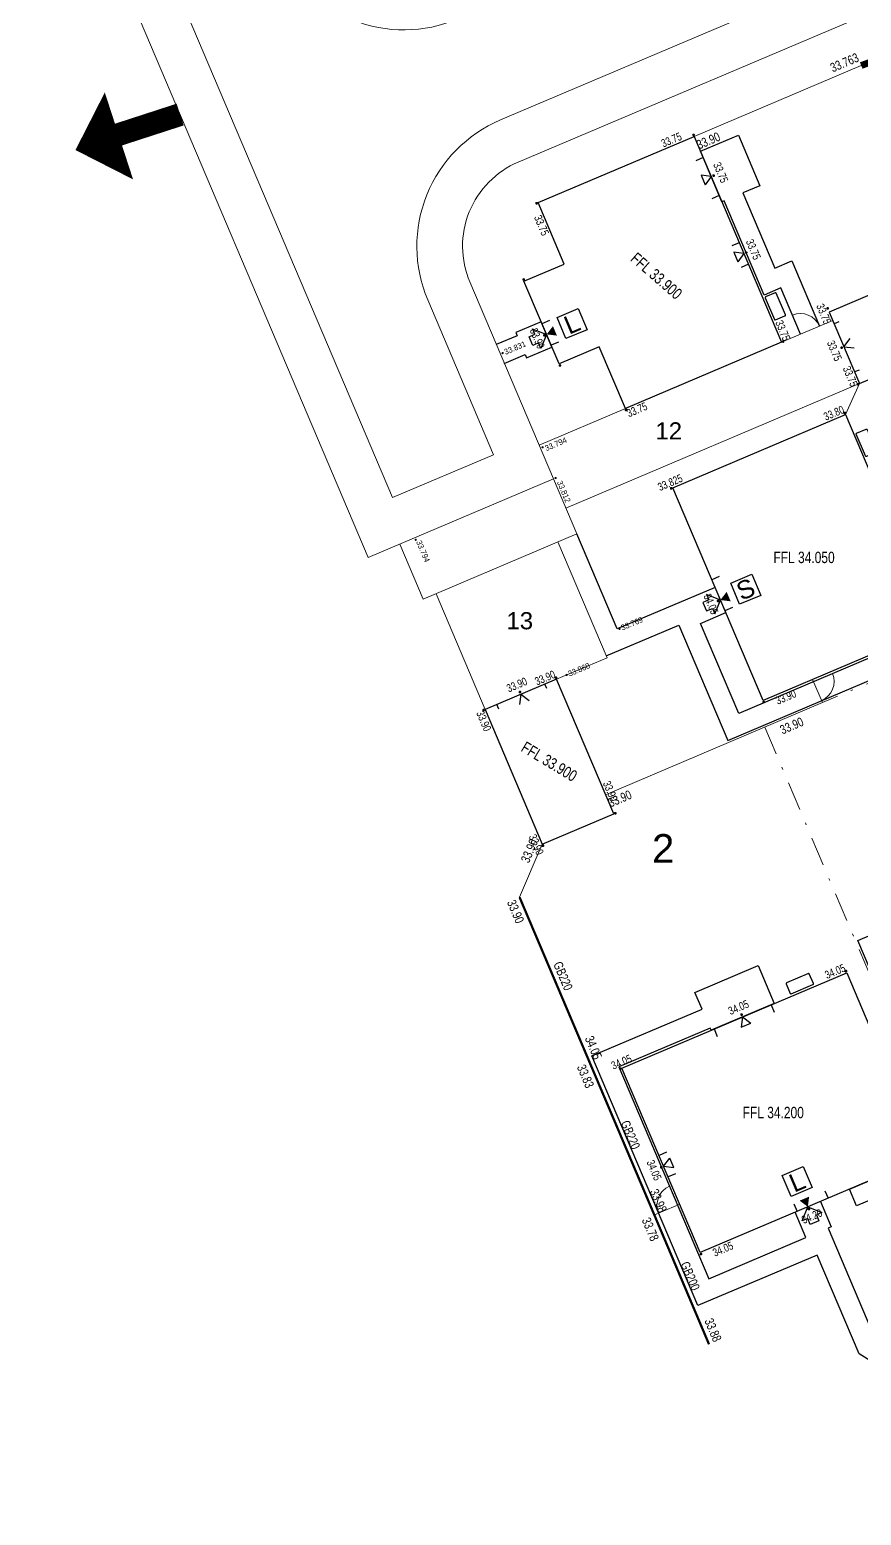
# Model space of a CAD drawing. Header units: metres. Extents: x 337936 to 338610, y 373199 to 374026.
# Drawn here: x 338114.3 to 338150.7, y 373358.9 to 373423.9 of the extents above; entities that cross this region are included whole.
import ezdxf

# ---------------------------------------------------------------- set-up
doc = ezdxf.new("R2010")
doc.units = ezdxf.units.M
doc.linetypes.add('DASHDOT', pattern=[25.4, 12.7, -6.35, 0, -6.35])
doc.linetypes.add('DASHED2', pattern=[0.375, 0.25, -0.125])
for name, color, linetype in [('A-WH_HT-Access-Main', 252, 'Continuous'), ('A-WH_HT-Services-ASHP', 252, 'Continuous'), ('A-WH_HT-Wall-Structure', 252, 'Continuous'), ('DGL-Paths', 252, 'Continuous'), ('EXTERNAL_WORKS_BACK_OF_FOOTWAY_LEVELS', 7, 'Continuous'), ('HOUSE_EXTERNAL_LEVELS', 7, 'Continuous'), ('HOUSE_SLAB_LEVEL', 7, 'Continuous'), ('PLOT_BOUNDARY_ANNOTATION', 7, 'Continuous'), ('PLOT_BOUNDARY_GRAVEL_BOARD', 7, 'Continuous')]:
    doc.layers.add(name, color=color, linetype=linetype)
doc.layers.add('A-WH_HT-Wall-Door Openings', color=252, linetype='Continuous', plot=False)
for name, color, linetype, lineweight in [('DGL_BT Gates', 252, 'Continuous', 9), ('DGL_BT Rear Fencing', 252, 'DASHDOT', 9), ('DGL_BT-Screen Fence', 252, 'FENCELINE2', 9), ('DGL_BT-Screen Wall', 252, 'Continuous', 9), ('DGL_DRIVE', 252, 'Continuous', 9), ('DGL_Footpath', 252, 'Continuous', 9), ('DGL_FP LINK', 252, 'Continuous', 9), ('DGL_Plot Parking', 252, 'Continuous', 9), ('DGL_PlotNo', 252, 'Continuous', 9), ('DGL_ROAD_KERBLINE', 252, 'Continuous', 9)]:
    doc.layers.add(name, color=color, linetype=linetype, lineweight=lineweight)
doc.layers.add('HOUSE_DOORS', color=3, linetype='Continuous', true_color=0x00ff00)
doc.styles.add('AnnotativeArial', font='arial.ttf', dxfattribs={"height": 2})
doc.styles.add('ESTROAD', font='arial.ttf', dxfattribs={"width": 0.75})
doc.styles.get("Standard").update_dxf_attribs({"font": 'arial.ttf'})
doc.linetypes.add('FENCELINE2', pattern='A,6.35,-2.54,[132,ltypeshp.shx,S=2.54,R=0,X=-2.54,Y=0],-2.54,25.4', length=36.83)

msp = doc.modelspace()

# ---------------------------------------------------------------- hatches: boundary and pattern name
at = {"layer": 'EXTERNAL_WORKS_BACK_OF_FOOTWAY_LEVELS'}
h = msp.add_hatch(color=256, dxfattribs=at)
edge = h.paths.add_edge_path(flags=17)
edge.add_ellipse((338134.972, 373409.787), major_axis=(0.0354, 0.0354), ratio=1, start_angle=45, end_angle=225, ccw=False)
edge.add_ellipse((338134.972, 373409.787), major_axis=(0.0354, 0.0354), ratio=1, start_angle=225, end_angle=405, ccw=False)
h = msp.add_hatch(color=256, dxfattribs=at)
edge = h.paths.add_edge_path(flags=17)
edge.add_ellipse((338136.719, 373405.667), major_axis=(0.0354, 0.0354), ratio=1, start_angle=45, end_angle=225, ccw=False)
edge.add_ellipse((338136.719, 373405.667), major_axis=(0.0354, 0.0354), ratio=1, start_angle=225, end_angle=405, ccw=False)
h = msp.add_hatch(color=256, dxfattribs=at)
edge = h.paths.add_edge_path(flags=17)
edge.add_ellipse((338137.289, 373404.323), major_axis=(0.0354, 0.0354), ratio=1, start_angle=45, end_angle=225, ccw=False)
edge.add_ellipse((338137.289, 373404.323), major_axis=(0.0354, 0.0354), ratio=1, start_angle=225, end_angle=405, ccw=False)
h = msp.add_hatch(color=256, dxfattribs=at)
edge = h.paths.add_edge_path(flags=17)
edge.add_ellipse((338131.172, 373401.621), major_axis=(0.0354, 0.0354), ratio=1, start_angle=45, end_angle=225, ccw=False)
edge.add_ellipse((338131.172, 373401.621), major_axis=(0.0354, 0.0354), ratio=1, start_angle=225, end_angle=405, ccw=False)
h = msp.add_hatch(color=256, dxfattribs=at)
edge = h.paths.add_edge_path(flags=17)
edge.add_ellipse((338140.085, 373397.723), major_axis=(0.0354, 0.0354), ratio=1, start_angle=45, end_angle=225, ccw=False)
edge.add_ellipse((338140.085, 373397.723), major_axis=(0.0354, 0.0354), ratio=1, start_angle=225, end_angle=405, ccw=False)
h = msp.add_hatch(color=256, dxfattribs=at)
edge = h.paths.add_edge_path(flags=17)
edge.add_ellipse((338137.77, 373395.71), major_axis=(0.0354, 0.0354), ratio=1, start_angle=45, end_angle=225, ccw=False)
edge.add_ellipse((338137.77, 373395.71), major_axis=(0.0354, 0.0354), ratio=1, start_angle=225, end_angle=405, ccw=False)
at = {"layer": 'HOUSE_DOORS'}
for points in [[(338136.903, 373410.607), (338137.174, 373410.966), (338137.35, 373410.552)], [(338144.498, 373398.986), (338144.769, 373399.345), (338144.945, 373398.931)], [(338148.322, 373372.441), (338147.963, 373372.712), (338148.377, 373372.888)]]:
    msp.add_hatch(color=256, dxfattribs=at).paths.add_polyline_path(points, flags=17)
at = {"layer": 'HOUSE_EXTERNAL_LEVELS'}
h = msp.add_hatch(color=256, dxfattribs=at)
edge = h.paths.add_edge_path(flags=17)
edge.add_ellipse((338143.322, 373419.333), major_axis=(-0.0448, 0.0448), ratio=1, start_angle=158, end_angle=338, ccw=False)
edge.add_ellipse((338143.322, 373419.333), major_axis=(-0.0448, 0.0448), ratio=1, start_angle=-22, end_angle=158, ccw=False)
h = msp.add_hatch(color=256, dxfattribs=at)
edge = h.paths.add_edge_path(flags=17)
edge.add_ellipse((338144.196, 373417.551), major_axis=(-0.0448, 0.0448), ratio=1, start_angle=-22, end_angle=158, ccw=False)
edge.add_ellipse((338144.196, 373417.551), major_axis=(-0.0448, 0.0448), ratio=1, start_angle=158, end_angle=338, ccw=False)
h = msp.add_hatch(color=256, dxfattribs=at)
edge = h.paths.add_edge_path(flags=17)
edge.add_ellipse((338136.457, 373416.34), major_axis=(0.0448, 0.0448), ratio=1, start_angle=-22, end_angle=158, ccw=False)
edge.add_ellipse((338136.457, 373416.34), major_axis=(0.0448, 0.0448), ratio=1, start_angle=158, end_angle=338, ccw=False)
h = msp.add_hatch(color=256, dxfattribs=at)
edge = h.paths.add_edge_path(flags=17)
edge.add_ellipse((338145.624, 373414.186), major_axis=(-0.0448, 0.0448), ratio=1, start_angle=-22, end_angle=158, ccw=False)
edge.add_ellipse((338145.624, 373414.186), major_axis=(-0.0448, 0.0448), ratio=1, start_angle=158, end_angle=338, ccw=False)
h = msp.add_hatch(color=256, dxfattribs=at)
edge = h.paths.add_edge_path(flags=17)
edge.add_ellipse((338145.624, 373414.186), major_axis=(-0.0448, 0.0448), ratio=1, start_angle=-22, end_angle=158, ccw=False)
edge.add_ellipse((338145.624, 373414.186), major_axis=(-0.0448, 0.0448), ratio=1, start_angle=158, end_angle=338, ccw=False)
h = msp.add_hatch(color=256, dxfattribs=at)
edge = h.paths.add_edge_path(flags=17)
edge.add_ellipse((338135.896, 373413.005), major_axis=(-0.0448, 0.0448), ratio=1, start_angle=-45, end_angle=135, ccw=False)
edge.add_ellipse((338135.896, 373413.005), major_axis=(-0.0448, 0.0448), ratio=1, start_angle=135, end_angle=315, ccw=False)
h = msp.add_hatch(color=256, dxfattribs=at)
edge = h.paths.add_edge_path(flags=17)
edge.add_ellipse((338149.186, 373411.745), major_axis=(0.0448, 0.0448), ratio=1, start_angle=158, end_angle=338, ccw=False)
edge.add_ellipse((338149.186, 373411.745), major_axis=(0.0448, 0.0448), ratio=1, start_angle=-22, end_angle=158, ccw=False)
h = msp.add_hatch(color=256, dxfattribs=at)
edge = h.paths.add_edge_path(flags=17)
edge.add_ellipse((338136.804, 373410.565), major_axis=(-0.0448, 0.0448), ratio=1, start_angle=158, end_angle=338, ccw=False)
edge.add_ellipse((338136.804, 373410.565), major_axis=(-0.0448, 0.0448), ratio=1, start_angle=-22, end_angle=158, ccw=False)
h = msp.add_hatch(color=256, dxfattribs=at)
edge = h.paths.add_edge_path(flags=17)
edge.add_ellipse((338147.238, 373410.294), major_axis=(0.0448, 0.0448), ratio=1, start_angle=158, end_angle=338, ccw=False)
edge.add_ellipse((338147.238, 373410.294), major_axis=(0.0448, 0.0448), ratio=1, start_angle=-22, end_angle=158, ccw=False)
h = msp.add_hatch(color=256, dxfattribs=at)
edge = h.paths.add_edge_path(flags=17)
edge.add_ellipse((338149.799, 373410.024), major_axis=(-0.0448, 0.0448), ratio=1, start_angle=158, end_angle=338, ccw=False)
edge.add_ellipse((338149.799, 373410.024), major_axis=(-0.0448, 0.0448), ratio=1, start_angle=-22, end_angle=158, ccw=False)
h = msp.add_hatch(color=256, dxfattribs=at)
edge = h.paths.add_edge_path(flags=17)
edge.add_ellipse((338137.48, 373409.248), major_axis=(-0.0448, 0.0448), ratio=1, start_angle=-45, end_angle=135, ccw=False)
edge.add_ellipse((338137.48, 373409.248), major_axis=(-0.0448, 0.0448), ratio=1, start_angle=135, end_angle=315, ccw=False)
h = msp.add_hatch(color=256, dxfattribs=at)
edge = h.paths.add_edge_path(flags=17)
edge.add_ellipse((338150.515, 373408.426), major_axis=(0.0448, 0.0448), ratio=1, start_angle=158, end_angle=338, ccw=False)
edge.add_ellipse((338150.515, 373408.426), major_axis=(0.0448, 0.0448), ratio=1, start_angle=-22, end_angle=158, ccw=False)
h = msp.add_hatch(color=256, dxfattribs=at)
edge = h.paths.add_edge_path(flags=17)
edge.add_ellipse((338140.374, 373407.3), major_axis=(-0.0448, 0.0448), ratio=1, start_angle=-22, end_angle=158, ccw=False)
edge.add_ellipse((338140.374, 373407.3), major_axis=(-0.0448, 0.0448), ratio=1, start_angle=158, end_angle=338, ccw=False)
h = msp.add_hatch(color=256, dxfattribs=at)
edge = h.paths.add_edge_path(flags=17)
edge.add_ellipse((338149.934, 373407.173), major_axis=(-0.0448, 0.0448), ratio=1, start_angle=158, end_angle=338, ccw=False)
edge.add_ellipse((338149.934, 373407.173), major_axis=(-0.0448, 0.0448), ratio=1, start_angle=-22, end_angle=158, ccw=False)
h = msp.add_hatch(color=256, dxfattribs=at)
edge = h.paths.add_edge_path(flags=17)
edge.add_ellipse((338142.345, 373403.871), major_axis=(-0.0448, 0.0448), ratio=1, start_angle=158, end_angle=338, ccw=False)
edge.add_ellipse((338142.345, 373403.871), major_axis=(-0.0448, 0.0448), ratio=1, start_angle=-22, end_angle=158, ccw=False)
h = msp.add_hatch(color=256, dxfattribs=at)
edge = h.paths.add_edge_path(flags=17)
edge.add_ellipse((338144.399, 373398.943), major_axis=(-0.0448, 0.0448), ratio=1, start_angle=158, end_angle=338, ccw=False)
edge.add_ellipse((338144.399, 373398.943), major_axis=(-0.0448, 0.0448), ratio=1, start_angle=-22, end_angle=158, ccw=False)
h = msp.add_hatch(color=256, dxfattribs=at)
edge = h.paths.add_edge_path(flags=17)
edge.add_ellipse((338137.304, 373395.592), major_axis=(-0.0448, 0.0448), ratio=1, start_angle=158, end_angle=338, ccw=False)
edge.add_ellipse((338137.304, 373395.592), major_axis=(-0.0448, 0.0448), ratio=1, start_angle=-22, end_angle=158, ccw=False)
h = msp.add_hatch(color=256, dxfattribs=at)
edge = h.paths.add_edge_path(flags=17)
edge.add_ellipse((338135.728, 373394.961), major_axis=(0.0448, 0.0448), ratio=1, start_angle=158, end_angle=338, ccw=False)
edge.add_ellipse((338135.728, 373394.961), major_axis=(0.0448, 0.0448), ratio=1, start_angle=-22, end_angle=158, ccw=False)
h = msp.add_hatch(color=256, dxfattribs=at)
edge = h.paths.add_edge_path(flags=17)
edge.add_ellipse((338134.14, 373394.169), major_axis=(0.0448, 0.0448), ratio=1, start_angle=-22, end_angle=158, ccw=False)
edge.add_ellipse((338134.14, 373394.169), major_axis=(0.0448, 0.0448), ratio=1, start_angle=158, end_angle=338, ccw=False)
h = msp.add_hatch(color=256, dxfattribs=at)
edge = h.paths.add_edge_path(flags=17)
edge.add_ellipse((338146.393, 373394.522), major_axis=(-0.0448, 0.0448), ratio=1, start_angle=-22, end_angle=158, ccw=False)
edge.add_ellipse((338146.393, 373394.522), major_axis=(-0.0448, 0.0448), ratio=1, start_angle=158, end_angle=338, ccw=False)
h = msp.add_hatch(color=256, dxfattribs=at)
edge = h.paths.add_edge_path(flags=17)
edge.add_ellipse((338139.902, 373389.66), major_axis=(0.0448, 0.0448), ratio=1, start_angle=158, end_angle=338, ccw=False)
edge.add_ellipse((338139.902, 373389.66), major_axis=(0.0448, 0.0448), ratio=1, start_angle=-22, end_angle=158, ccw=False)
h = msp.add_hatch(color=256, dxfattribs=at)
edge = h.paths.add_edge_path(flags=17)
edge.add_ellipse((338136.738, 373388.237), major_axis=(0.0448, 0.0448), ratio=1, start_angle=-22, end_angle=158, ccw=False)
edge.add_ellipse((338136.738, 373388.237), major_axis=(0.0448, 0.0448), ratio=1, start_angle=158, end_angle=338, ccw=False)
h = msp.add_hatch(color=256, dxfattribs=at)
edge = h.paths.add_edge_path(flags=17)
edge.add_ellipse((338149.99, 373382.751), major_axis=(-0.0448, 0.0448), ratio=1, start_angle=158, end_angle=338, ccw=False)
edge.add_ellipse((338149.99, 373382.751), major_axis=(-0.0448, 0.0448), ratio=1, start_angle=-22, end_angle=158, ccw=False)
h = msp.add_hatch(color=256, dxfattribs=at)
edge = h.paths.add_edge_path(flags=17)
edge.add_ellipse((338145.424, 373380.851), major_axis=(0.0448, 0.0448), ratio=1, start_angle=158, end_angle=338, ccw=False)
edge.add_ellipse((338145.424, 373380.851), major_axis=(0.0448, 0.0448), ratio=1, start_angle=-22, end_angle=158, ccw=False)
h = msp.add_hatch(color=256, dxfattribs=at)
edge = h.paths.add_edge_path(flags=17)
edge.add_ellipse((338140.122, 373378.483), major_axis=(-0.0448, 0.0448), ratio=1, start_angle=158, end_angle=338, ccw=False)
edge.add_ellipse((338140.122, 373378.483), major_axis=(-0.0448, 0.0448), ratio=1, start_angle=-22, end_angle=158, ccw=False)
h = msp.add_hatch(color=256, dxfattribs=at)
edge = h.paths.add_edge_path(flags=17)
edge.add_ellipse((338141.912, 373374.176), major_axis=(-0.0448, 0.0448), ratio=1, start_angle=158, end_angle=338, ccw=False)
edge.add_ellipse((338141.912, 373374.176), major_axis=(-0.0448, 0.0448), ratio=1, start_angle=-22, end_angle=158, ccw=False)
h = msp.add_hatch(color=256, dxfattribs=at)
edge = h.paths.add_edge_path(flags=17)
edge.add_ellipse((338148.364, 373372.342), major_axis=(0.0448, 0.0448), ratio=1, start_angle=-22, end_angle=158, ccw=False)
edge.add_ellipse((338148.364, 373372.342), major_axis=(0.0448, 0.0448), ratio=1, start_angle=158, end_angle=338, ccw=False)
h = msp.add_hatch(color=256, dxfattribs=at)
edge = h.paths.add_edge_path(flags=17)
edge.add_ellipse((338143.643, 373370.376), major_axis=(-0.0448, 0.0448), ratio=1, start_angle=-22, end_angle=158, ccw=False)
edge.add_ellipse((338143.643, 373370.376), major_axis=(-0.0448, 0.0448), ratio=1, start_angle=158, end_angle=338, ccw=False)

# ---------------------------------------------------------------- linework, layer by layer
at = {"layer": 'A-WH_HT-Access-Main'}
for points in [[(338136.894, 373410.603), (338136.648, 373409.993), (338136.546, 373410.233), (338136.288, 373410.124), (338136.128, 373410.5), (338136.386, 373410.61), (338136.284, 373410.849), (338136.894, 373410.603)], [(338144.498, 373398.986), (338143.889, 373399.232), (338143.99, 373398.992), (338143.733, 373398.883), (338143.893, 373398.506), (338144.15, 373398.616), (338144.252, 373398.376), (338144.498, 373398.986)]]:
    msp.add_lwpolyline(points, dxfattribs=at)
at = {"layer": 'A-WH_HT-Access-Main', "elevation": 0}
msp.add_lwpolyline([(338148.322, 373372.441), (338148.932, 373372.195), (338148.692, 373372.093), (338148.801, 373371.835), (338148.425, 373371.675), (338148.315, 373371.933), (338148.076, 373371.831), (338148.322, 373372.441)], dxfattribs=at)
at = {"layer": 'A-WH_HT-Services-ASHP'}
for points in [[(338147.321, 373411.416, 0.414214), (338147.337, 373411.455), (338146.933, 373412.408, 0.414214), (338146.893, 373412.423), (338146.472, 373412.245, 0.414214), (338146.456, 373412.205), (338146.86, 373411.252, 0.414214), (338146.9, 373411.237)], [(338150.876, 373406.458, -0.414214), (338150.916, 373406.442), (338151.32, 373405.489, -0.414214), (338151.304, 373405.45), (338150.883, 373405.271, -0.414214), (338150.843, 373405.287), (338150.439, 373406.24, -0.414214), (338150.455, 373406.279)]]:
    msp.add_lwpolyline(points, format="xyb", close=True, dxfattribs=at)
at = {"layer": 'A-WH_HT-Services-ASHP', "elevation": 0}
msp.add_lwpolyline([(338147.554, 373381.778, 0.414214), (338147.593, 373381.762), (338148.546, 373382.167, 0.414214), (338148.562, 373382.206), (338148.383, 373382.628, 0.414214), (338148.343, 373382.644), (338147.391, 373382.239, 0.414214), (338147.375, 373382.2)], format="xyb", close=True, dxfattribs=at)
at = {"layer": 'A-WH_HT-Wall-Door Openings', "linetype": 'ByBlock'}
for p, q in [((338143.742, 373418.342), (338143.418, 373418.204)), ((338144.449, 373416.676), (338144.125, 373416.538)), ((338145.324, 373414.615), (338145, 373414.477)), ((338145.724, 373413.673), (338145.4, 373413.536)), ((338137.019, 373411.211), (338136.694, 373411.074)), ((338137.418, 373410.27), (338137.094, 373410.132)), ((338144.447, 373400.008), (338144.123, 373399.871)), ((338145.023, 373398.653), (338144.698, 373398.515)), ((338146.714, 373381.281, 0), (338146.852, 373380.956, 0)), ((338144.219, 373380.222, 0), (338144.357, 373379.897, 0)), ((338142.137, 373374.827, 0), (338141.812, 373374.689, 0)), ((338142.536, 373373.885, 0), (338142.212, 373373.748, 0)), ((338149.069, 373373.141, 0), (338149.207, 373372.817, 0)), ((338147.714, 373372.566, 0), (338147.851, 373372.241, 0))]:
    msp.add_line(p, q, dxfattribs=at)
at = {"layer": 'A-WH_HT-Wall-Structure'}
for p, q in [((338149.67, 373411.155), (338149.472, 373411.071)), ((338150.564, 373409.047), (338150.366, 373408.963)), ((338136.909, 373395.111), (338136.825, 373395.309)), ((338134.801, 373394.216), (338134.717, 373394.414))]:
    msp.add_line(p, q, dxfattribs=at)
at = {"layer": 'A-WH_HT-Wall-Structure', "lineweight": -3}
msp.add_lwpolyline([(338135.907, 373412.928), (338137.668, 373413.676), (338136.525, 373416.368), (338143.35, 373419.265), (338147.171, 373410.265), (338140.345, 373407.368), (338139.202, 373410.06), (338137.442, 373409.313), (338135.907, 373412.928)], dxfattribs=at)
at = {"layer": 'A-WH_HT-Wall-Structure', "elevation": 0}
for points in [[(338156.476, 373410.956), (338155.149, 373414.081), (338149.256, 373411.579), (338150.582, 373408.454)], [(338140.19, 373378.511), (338150.019, 373382.683), (338153.443, 373374.615), (338143.615, 373370.443)], [(338153.026, 373373.583), (338150.446, 373372.488), (338150.139, 373373.212), (338152.718, 373374.307)]]:
    msp.add_lwpolyline(points, close=True, dxfattribs=at)
at = {"layer": 'A-WH_HT-Wall-Structure'}
for points in [[(338146.365, 373394.589), (338142.412, 373403.9), (338149.963, 373407.105), (338153.915, 373397.794)], [(338136.71, 373388.305), (338139.835, 373389.631), (338137.333, 373395.525), (338134.208, 373394.198)]]:
    msp.add_lwpolyline(points, close=True, dxfattribs=at)
at = {"layer": 'DGL-Paths'}
for points in [[(338147.999, 373410.617), (338147.141, 373412.637), (338146.405, 373412.325), (338144.657, 373416.444), (338144.564, 373416.404), (338143.627, 373418.614), (338145.284, 373419.317), (338146.221, 373417.108), (338145.485, 373416.795), (338146.882, 373413.505), (338147.618, 373413.818), (338148.828, 373410.969)], [(338135.045, 373409.329), (338135.965, 373409.72), (338136.024, 373409.582), (338137.129, 373410.051), (338136.66, 373411.155), (338135.555, 373410.686), (338135.614, 373410.548), (338134.693, 373410.158)], [(338139.506, 373396.541), (338142.683, 373397.889), (338144.822, 373392.848), (338155.226, 373397.264), (338153.662, 373400.95), (338154.398, 373401.262), (338153.226, 373404.024), (338151.569, 373403.321), (338152.741, 373400.559), (338152.833, 373400.598), (338154.046, 373397.741), (338145.299, 373394.028), (338143.628, 373397.965), (338144.733, 373398.433), (338144.264, 373399.538), (338139.983, 373397.721), (338138.22, 373401.876)], [(338156.027, 373373.648), (338155.106, 373373.257), (338150.504, 373384.099), (338153.629, 373385.425), (338153.317, 373386.162), (338155.526, 373387.099), (338156.229, 373385.442), (338154.02, 373384.505), (338153.981, 373384.597), (338151.684, 373383.622), (338155.583, 373374.437), (338155.675, 373374.476)], [(338161.865, 373358.949), (338150.562, 373366.012), (338148.728, 373370.332), (338143.515, 373368.119), (338138.879, 373379.041), (338143.695, 373381.086), (338143.383, 373381.822), (338146.144, 373382.994), (338146.847, 373381.337), (338144.086, 373380.165), (338144.047, 373380.257), (338140.059, 373378.564), (338143.991, 373369.299), (338148.239, 373371.102), (338147.77, 373372.207)], [(338148.874, 373372.676), (338149.343, 373371.571), (338149.205, 373371.513), (338151.28, 373366.625), (338161.366, 373360.322)]]:
    msp.add_lwpolyline(points, dxfattribs=at)
at = {"layer": 'DGL_BT Gates'}
for centre, start, end in [((338147.999, 373410.617), 23, 113), ((338148.57, 373395.417), 293, 23), ((338142.624, 373372.52), 113, 203)]:
    msp.add_arc(centre, 0.9, start, end, dxfattribs=at)
at = {"layer": 'DGL_BT Rear Fencing', "ltscale": 0.1}
for p, q in [((338176.349, 373406.122), (338148.96, 373394.496)), ((338146.437, 373393.425), (338153.626, 373376.489))]:
    msp.add_line(p, q, dxfattribs=at)
at = {"layer": 'DGL_BT-Screen Fence', "ltscale": 0.03}
msp.add_lwpolyline([(338143.35, 373419.265), (338150.655, 373422.366)], dxfattribs=at)
at = {"layer": 'DGL_BT-Screen Fence', "ltscale": 0.03, "flags": 128}
for points in [[(338147.171, 373410.265), (338149.41, 373411.216)], [(338149.963, 373407.105), (338150.582, 373408.454)], [(338148.531, 373395.509), (338148.96, 373394.496), (338139.478, 373390.471)], [(338142.716, 373372.559), (338141.612, 373372.091), (338135.715, 373385.983), (338136.71, 373388.305)]]:
    msp.add_lwpolyline(points, dxfattribs=at)
at = {"layer": 'DGL_BT-Screen Wall', "const_width": 0.3}
msp.add_lwpolyline([(338150.655, 373422.366, -0.414214), (338155.9, 373420.247)], format="xyb", dxfattribs=at)
at = {"layer": 'DGL_DRIVE', "flags": 128}
for points in [[(338150.582, 373408.454), (338137.741, 373403.003)], [(338140.345, 373407.368), (338136.569, 373405.765)], [(338137.198, 373404.282), (338138.22, 373401.876), (338131.5, 373399.024), (338130.479, 373401.43)], [(338137.391, 373401.524), (338139.54, 373396.461), (338137.333, 373395.525)], [(338134.213, 373394.2), (338132.064, 373399.263)]]:
    msp.add_lwpolyline(points, dxfattribs=at)
at = {"layer": 'DGL_Footpath', "flags": 128}
msp.add_lwpolyline([(338157.557, 373427.439), (338135.66, 373418.144, 0.414214), (338133.541, 373412.899), (338137.198, 373404.282), (338129.098, 373400.843), (338117.357, 373428.503), (338125.457, 373431.942), (338126.976, 373428.363, 0.414214), (338132.221, 373426.244), (338154.119, 373435.539)], format="xyb", dxfattribs=at)
at = {"layer": 'DGL_FP LINK', "ltscale": 3, "elevation": 0, "flags": 128}
msp.add_lwpolyline([(338118.196, 373419.288, 4, 0, 0), (338116.294, 373418.67, 0, 0, 0)], format="xyseb", dxfattribs=at)
at = {"layer": 'DGL_FP LINK', "ltscale": 3, "const_width": 1, "flags": 128}
msp.add_lwpolyline([(338118.172, 373419.344), (338120.872, 373420.222)], dxfattribs=at)
at = {"layer": 'DGL_ROAD_KERBLINE', "flags": 128}
msp.add_lwpolyline([(338156.776, 373429.28), (338134.878, 373419.985, 0.414214), (338131.7, 373412.117), (338134.576, 373405.341), (338130.157, 373403.466), (338134.576, 373405.341), (338130.157, 373403.466), (338119.979, 373427.444), (338124.398, 373429.319), (338125.135, 373427.582, 0.414214), (338133.003, 373424.403), (338154.9, 373433.698)], format="xyb", dxfattribs=at)
at = {"layer": 'HOUSE_DOORS'}
for p, q in [((338143.649, 373417.564), (338143.825, 373417.15)), ((338144.096, 373417.509), (338143.649, 373417.564)), ((338144.096, 373417.509), (338143.825, 373417.15)), ((338145.078, 373414.199), (338145.253, 373413.785)), ((338145.524, 373414.144), (338145.078, 373414.199)), ((338145.078, 373414.199), (338145.253, 373413.785)), ((338145.524, 373414.144), (338145.078, 373414.199)), ((338145.524, 373414.144), (338145.253, 373413.785)), ((338145.524, 373414.144), (338145.253, 373413.785)), ((338149.898, 373410.066), (338150.169, 373410.425)), ((338149.898, 373410.066), (338150.345, 373410.011)), ((338135.771, 373394.861), (338135.716, 373394.415)), ((338135.771, 373394.861), (338136.13, 373394.591)), ((338145.467, 373380.751), (338145.412, 373380.305)), ((338145.467, 373380.751), (338145.826, 373380.48)), ((338145.412, 373380.305), (338145.826, 373380.48)), ((338142.012, 373374.218), (338142.283, 373374.578)), ((338142.012, 373374.218), (338142.459, 373374.163)), ((338142.459, 373374.163), (338142.283, 373374.578))]:
    msp.add_line(p, q, dxfattribs=at)
at = {"layer": 'HOUSE_EXTERNAL_LEVELS', "color": 0, "flags": 128}
for points in [[(338137.352, 373411.341), (338138.273, 373411.731), (338138.664, 373410.811), (338137.743, 373410.42), (338137.352, 373411.341)], [(338144.947, 373399.719), (338145.868, 373400.11), (338146.259, 373399.19), (338145.338, 373398.799), (338144.947, 373399.719)], [(338147.198, 373373.811), (338148.118, 373374.202), (338148.509, 373373.281), (338147.588, 373372.89), (338147.198, 373373.811)]]:
    msp.add_lwpolyline(points, dxfattribs=at)
at = {"layer": 'PLOT_BOUNDARY_GRAVEL_BOARD', "color": 130, "linetype": 'DASHED2', "ltscale": 2, "const_width": 0.1}
for points in [[(338138.771, 373378.779), (338135.715, 373385.983)], [(338141.609, 373372.084), (338138.771, 373378.779)], [(338143.999, 373366.429), (338141.609, 373372.084)]]:
    msp.add_lwpolyline(points, dxfattribs=at)

# ---------------------------------------------------------------- texts
at = {"layer": 'DGL_Plot Parking', "char_height": 0.75, "attachment_point": 5, "style": 'AnnotativeArial'}
for s, insert in [('12', (338142.238, 373406.383)), ('13', (338135.724, 373398.075))]:
    msp.add_mtext(s, dxfattribs=dict(at, insert=insert))
at = {"layer": 'DGL_PlotNo', "insert": (338141.994, 373388.121, 0), "char_height": 1.25, "width": 2.66537, "attachment_point": 5, "style": 'AnnotativeArial'}
msp.add_mtext('2', dxfattribs=at)
at = {"layer": 'EXTERNAL_WORKS_BACK_OF_FOOTWAY_LEVELS', "linetype": 'Continuous', "style": 'ESTROAD', "width": 0.75}
for s, rotation, p in [('33.831', 23, (338135.102, 373409.708)), ('33.794', 23, (338136.888, 373405.496)), ('33.812', 293.00867, (338137.341, 373404.14)), ('33.794', 293, (338131.185, 373401.53)), ('33.769', 23, (338140.215, 373397.645)), ('33.868', 23, (338137.9, 373395.631))]:
    msp.add_text(s, height=0.25, rotation=rotation, dxfattribs=at).set_placement(p)
at = {"layer": 'HOUSE_DOORS', "color": 100, "linetype": 'Continuous', "style": 'ESTROAD', "width": 0.75}
for s, rotation, p in [('33.75', 293, (338144.172, 373418.04)), ('33.75', 293, (338145.6, 373414.675)), ('33.90', 293, (338136.151, 373410.785)), ('33.75', 293, (338149.146, 373410.245)), ('34.05', 293, (338143.746, 373399.165)), ('33.90', 23, (338135.241, 373394.938)), ('34.05', 23, (338144.936, 373380.827)), ('34.05', 293, (338141.26, 373374.398)), ('34.20', 23, (338148.144, 373371.689))]:
    msp.add_text(s, height=0.35, rotation=rotation, dxfattribs=at).set_placement(p)
at = {"layer": 'HOUSE_EXTERNAL_LEVELS', "color": 0, "linetype": 'Continuous', "style": 'ESTROAD', "width": 0.75}
for s, rotation, p in [('33.75', 23, (338142.001, 373418.777)), ('33.75', 293, (338136.337, 373415.729)), ('33.75', 293, (338148.68, 373411.855)), ('33.75', 293, (338146.889, 373411.127)), ('33.75', 293, (338149.84, 373409.121)), ('33.75', 23, (338140.496, 373406.973)), ('33.80', 23, (338149.104, 373406.825)), ('33.825', 23, (338141.851, 373403.746)), ('33.90', 23, (338136.474, 373395.244)), ('33.90', 23, (338147.004, 373394.401)), ('33.90', 293, (338133.813, 373394.047)), ('33.90', 293, (338139.347, 373390.978)), ('33.90', 293, (338136.107, 373388.642)), ('34.05', 23, (338149.157, 373382.402)), ('34.05', 23, (338139.817, 373378.437)), ('34.05', 23, (338144.254, 373370.255))]:
    msp.add_text(s, height=0.35, rotation=rotation, dxfattribs=at).set_placement(p)
at = {"layer": 'HOUSE_EXTERNAL_LEVELS', "color": 0, "char_height": 0.8, "width": 0.8, "attachment_point": 5, "rotation": 23, "line_spacing_factor": 0.888}
for s, insert in [('\\W1.00;L', (338138.008, 373411.076)), ('\\W1.00;S', (338145.603, 373399.455)), ('\\W1.00;L', (338147.853, 373373.546))]:
    msp.add_mtext(s, dxfattribs=dict(at, insert=insert))
at = {"layer": 'HOUSE_SLAB_LEVEL', "color": 1, "linetype": 'Continuous', "true_color": 0xff0000, "style": 'ESTROAD', "width": 0.75}
for rotation, p in [(319, (338140.528, 373413.854)), (329, (338135.738, 373392.398))]:
    msp.add_text('FFL 33.900', height=0.5, rotation=rotation, dxfattribs=at).set_placement(p)
for s, p in [('FFL 34.050', (338146.815, 373400.6)), ('FFL 34.200', (338145.468, 373376.317))]:
    msp.add_text(s, height=0.5, dxfattribs=at).set_placement(p)
at = {"layer": 'PLOT_BOUNDARY_ANNOTATION', "linetype": 'Continuous', "style": 'ESTROAD', "width": 0.75}
for s, rotation, p in [('33.763', 23.07211, (338149.412, 373422.062)), ('33.90', 23.07211, (338143.565, 373418.692)), ('33.90', 23, (338147.211, 373393.1)), ('33.90', 23, (338139.697, 373389.91)), ('33.90', 66.8108, (338136.12, 373387.454)), ('33.90', 292.99286, (338135.154, 373385.764)), ('GB220', 292.99286, (338137.178, 373383.063)), ('34.05', 292.99286, (338138.559, 373379.81)), ('33.83', 292.96826, (338138.211, 373378.56)), ('GB220', 292.96826, (338140.126, 373376.114)), ('33.98', 292.96826, (338141.398, 373373.113)), ('33.78', 292.91245, (338141.048, 373371.866)), ('GB200', 292.91245, (338142.74, 373369.939)), ('33.88', 292.91245, (338143.789, 373367.459))]:
    msp.add_text(s, height=0.4, rotation=rotation, dxfattribs=at).set_placement(p)

doc.saveas('drawing.dxf')
